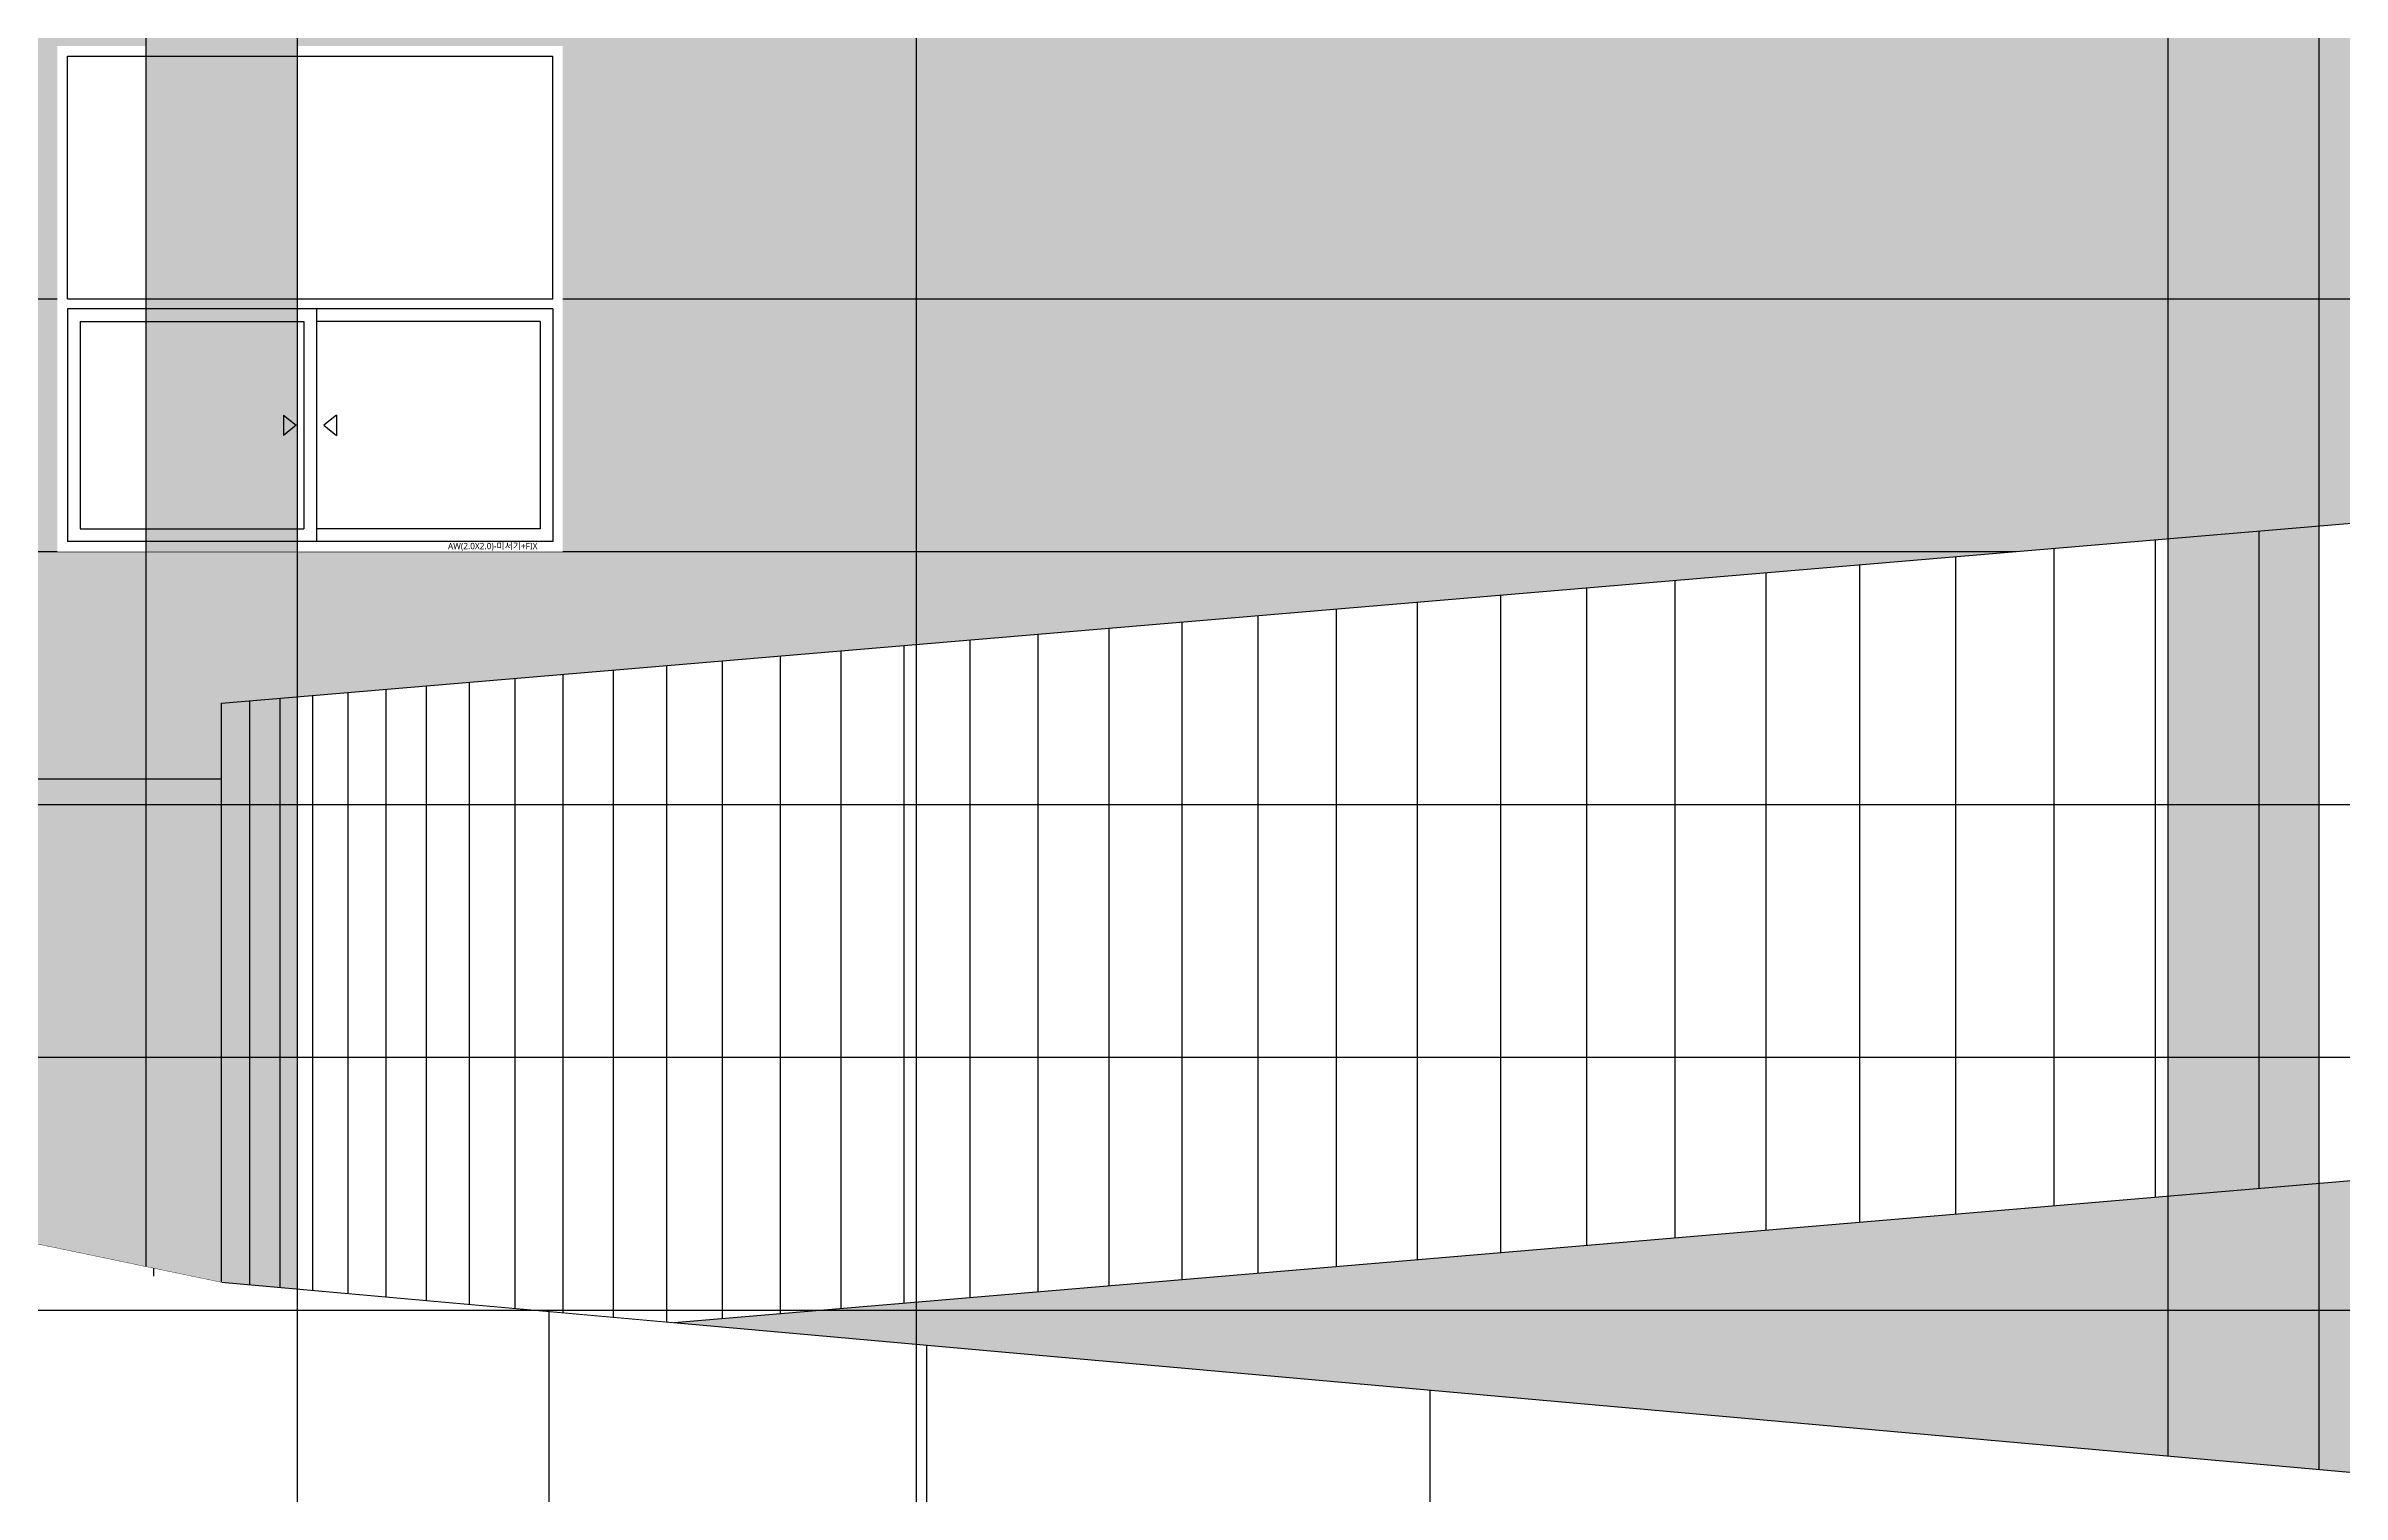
# Model space of a CAD drawing. Header units: millimetres. Extents: x 37653813 to 38677796, y 586285 to 874285.
# Drawn here: x 38244621 to 38253706, y 647607 to 653334 of the extents above; entities that cross this region are included whole.
import ezdxf

# ---------------------------------------------------------------- set-up
doc = ezdxf.new("R2010")
doc.units = ezdxf.units.MM
doc.header["$LTSCALE"] = 1000
doc.header["$MEASUREMENT"] = 0
doc.layers.get('0').update_dxf_attribs({"linetype": 'CONTINUOUS'})
doc.layers.get('Defpoints').update_dxf_attribs({"color": 161, "linetype": 'CONTINUOUS'})
for name, color, linetype in [('cen', 1, 'CONTINUOUS'), ('ELE-3', 7, 'CONTINUOUS'), ('ELE4', 4, 'CONTINUOUS'), ('HAT-251', 251, 'CONTINUOUS'), ('RAMP-ELE2', 4, 'CONTINUOUS'), ('WID', 4, 'CONTINUOUS'), ('WIN-G', 252, 'CONTINUOUS'), ('램프좌측면', 7, 'CONTINUOUS'), ('먹-적색 14', 14, 'CONTINUOUS'), ('먹-적색(가로선) 26', 26, 'CONTINUOUS')]:
    doc.layers.add(name, color=color, linetype=linetype)
doc.styles.add('나눔바른고딕', font='NanumBarunGothic.ttf')

# ---------------------------------------------------------------- blocks, each defined once
blk = doc.blocks.new('sdmklfsdfsdf')
at = {"layer": 'cen', "ltscale": 5}
blk.add_line((38172115.7, 786642.5), (38329335, 786642.5), dxfattribs=at)
blk = doc.blocks.new('램프 서측입면')
at = {"layer": 'ELE-3', "ltscale": 1000}
blk.add_lwpolyline([(25200, 17736.3), (25200, 10336.3)], dxfattribs=at)
at = {"layer": 'RAMP-ELE2', "ltscale": 0.1}
blk.add_line((14500, 12600), (25500, 10309.3), dxfattribs=at)
blk.add_wipeout([(25500, 10000), (25500, 12600), (43500, 14121.7), (43500, 11521.7)]).dxf.layer = 'ELE4'
at = {"layer": 'HAT-251', "ltscale": 0.1}
h = blk.add_hatch(color=256, dxfattribs=at)
h.dxf.hatch_style = 1
h.paths.add_polyline_path([(25800, 17682.5), (25500, 17709.3), (25200, 17736.3), (25200, 10336.3), (25798.8, 10282.7)])
h = blk.add_hatch(color=256, dxfattribs=at)
h.dxf.hatch_style = 1
h.paths.add_polyline_path([(33200, 9622.2), (33800, 9568.7), (33800, 16968.7), (33200, 17022.2)])
at = {"layer": 'ELE-3', "ltscale": 1000}
for points in [[(25800, 10282.5), (25800, 17929.4)], [(33200, 17022.2), (33200, 9622.2)], [(33800, 9568.7), (33800, 16968.7)]]:
    blk.add_lwpolyline(points, dxfattribs=at)
at = {"layer": 'HAT-251', "ltscale": 0.1}
for p, q in [((33560, 13281.4), (33560, 10681.4)), ((32360, 13179.9), (32360, 10579.9)), ((32750, 13212.9), (32750, 10612.9)), ((33150, 13246.7), (33150, 10646.7)), ((31250, 13086.1), (31250, 10486.1)), ((31610, 13116.5), (31610, 10516.5)), ((31980, 13147.8), (31980, 10547.8)), ((30230, 12999.9), (30230, 10399.9)), ((30560, 13027.8), (30560, 10427.8)), ((30900, 13056.5), (30900, 10456.5)), ((29300, 12921.2), (29300, 10321.2)), ((29600, 12946.6), (29600, 10346.6)), ((29910, 12972.8), (29910, 10372.8)), ((28200, 12828.3), (28200, 10228.3)), ((28460, 12850.2), (28460, 10250.2)), ((28730, 12873.1), (28730, 10273.1)), ((29010, 12896.7), (29010, 10296.7)), ((27050, 12731), (27050, 10131)), ((27260, 12748.8), (27260, 10148.8)), ((27480, 12767.4), (27480, 10167.4)), ((27710, 12786.8), (27710, 10186.8)), ((27950, 12807.1), (27950, 10207.1)), ((25860, 12630.4), (25860, 10030.4)), ((26000, 12642.3), (26000, 10042.3)), ((26150, 12655), (26150, 10055)), ((26310, 12668.5), (26310, 10068.5)), ((26480, 12682.8), (26480, 10082.8)), ((26660, 12698.1), (26660, 10098.1)), ((26850, 12714.1), (26850, 10114.1)), ((25610, 12609.3), (25610, 10009.3)), ((25730, 12619.4), (25730, 10019.4))]:
    blk.add_line(p, q, dxfattribs=at)
at = {"layer": 'RAMP-ELE2', "ltscale": 0.1}
for p, q in [((25500, 12600), (43500, 14121.7)), ((25500, 10000), (25500, 12600)), ((25500, 10000), (43500, 11521.7))]:
    blk.add_line(p, q, dxfattribs=at)
at = {"ltscale": 0.1}
blk.add_wipeout([(25500, 7709.3), (43500, 6103.1), (43500, 8703.1), (25500, 10309.3)], dxfattribs=at).dxf.layer = 'RAMP-ELE2'
at = {"layer": 'HAT-251', "ltscale": 0.1}
for p, q in [((25798.8, 10282.7), (25798.8, 7718.3)), ((26794.9, 10193.8), (26794.9, 7593.8)), ((28288.9, 10060.4), (28288.9, 7460.4)), ((30281, 9882.7), (30281, 7282.7))]:
    blk.add_line(p, q, dxfattribs=at)
at = {"layer": 'RAMP-ELE2', "ltscale": 0.1}
blk.add_line((43500, 8703.1), (25500, 10309.3), dxfattribs=at)
blk.add_wipeout([(19439.1, 11571.5), (19439.1, 10853.8), (25500, 10309.3)]).dxf.layer = 'ELE4'
at = {"layer": 'HAT-251', "ltscale": 0.1}
blk.add_line((25230, 10365.5), (25230, 10333.6), dxfattribs=at)
blk.add_wipeout([(0, 10000), (0, 12600), (25500, 10309.3), (25500, 7709.3)]).dxf.layer = 'RAMP-ELE2'
blk = doc.blocks.new('A$C7b43b290')
at = {"ltscale": 1000}
blk.add_wipeout([(93.8, 2010.4), (2093.8, 2010.4), (2093.8, 10.4), (93.8, 10.4)], dxfattribs=at).dxf.layer = 'WID'
at = {"layer": 'WID', "ltscale": 1000}
for p, q in [((133.8, 1970.4), (2053.8, 1970.4)), ((133.8, 1010.4), (133.8, 1970.4)), ((2053.8, 1010.4), (2053.8, 1970.4)), ((2053.8, 970.4), (133.8, 970.4)), ((133.8, 970.4), (133.8, 50.4)), ((1118.8, 970.4), (1118.8, 50.4)), ((2053.8, 970.4), (2053.8, 50.4)), ((2053.8, 50.4), (133.8, 50.4))]:
    blk.add_line(p, q, dxfattribs=at)
blk.add_lwpolyline([(133.8, 1010.4), (2053.8, 1010.4)], dxfattribs=at)
at = {"layer": 'WIN-G'}
for p, q in [((183.8, 920.4), (183.8, 100.4)), ((183.8, 920.4), (1068.8, 920.4)), ((1068.8, 920.4), (1068.8, 100.4)), ((2003.8, 920.4), (1118.8, 920.4)), ((2003.8, 920.4), (2003.8, 100.4)), ((988.8, 550.4), (1038.8, 510.4)), ((988.8, 550.4), (988.8, 470.4)), ((1198.8, 550.4), (1148.8, 510.4)), ((1198.8, 550.4), (1198.8, 470.4)), ((1038.8, 510.4), (988.8, 470.4)), ((1148.8, 510.4), (1198.8, 470.4)), ((183.8, 100.4), (1068.8, 100.4)), ((2003.8, 100.4), (1118.8, 100.4))]:
    blk.add_line(p, q, dxfattribs=at)
at = {"layer": 'Defpoints', "style": '나눔바른고딕'}
blk.add_text('AW(2.0X2.0)-미서기+FIX', height=25, dxfattribs=at).set_placement((1639.3, 20))

msp = doc.modelspace()

# ---------------------------------------------------------------- hatches: boundary and pattern name
at = {"layer": '먹-적색 14', "ltscale": 0.1}
h = msp.add_hatch(dxfattribs=at)
h.set_pattern_fill('DOTS', color=256, scale=3000)
h.paths.add_polyline_path([(38263416.3, 691934.4), (38256416.3, 691934.4), (38256416.3, 691934.4), (38219816.3, 691934.4), (38219816.3, 639334.4), (38275566.3, 639334.4), (38275566.3, 691934.4)])

# ---------------------------------------------------------------- linework, layer by layer
at = {"layer": '먹-적색(가로선) 26', "ltscale": 0.1}
for points in [[(38220716.3, 652334.4), (38275566.3, 652334.4)], [(38220716.3, 651334.4), (38275566.3, 651334.4)]]:
    msp.add_lwpolyline(points, dxfattribs=at)

# ---------------------------------------------------------------- next in the draw order: block references
at = {"ltscale": 0.1}
msp.add_blockref('A$C7b43b290', (38244572.6, 651323.9), dxfattribs=at)

# ---------------------------------------------------------------- next in the draw order: block references
at = {"xscale": -1}
msp.add_blockref('sdmklfsdfsdf', (76523541.7, -136208.1), dxfattribs=at)

# ---------------------------------------------------------------- next in the draw order: block references
at = {"layer": '램프좌측면'}
msp.add_blockref('램프 서측입면', (38219816.3, 638134.4), dxfattribs=at)

# ---------------------------------------------------------------- next in the draw order: linework, layer by layer
at = {"layer": 'cen', "ltscale": 5}
msp.add_lwpolyline([(38248066.3, 613334.4), (38248066.3, 700227.2)], dxfattribs=at)
at = {"layer": '먹-적색(가로선) 26', "ltscale": 0.1}
for points in [[(38220716.3, 650334.4), (38275566.3, 650334.4)], [(38220716.3, 649334.4), (38275566.3, 649334.4)], [(38220716.3, 648334.4), (38275566.3, 648334.4)]]:
    msp.add_lwpolyline(points, dxfattribs=at)

doc.saveas('drawing.dxf')
